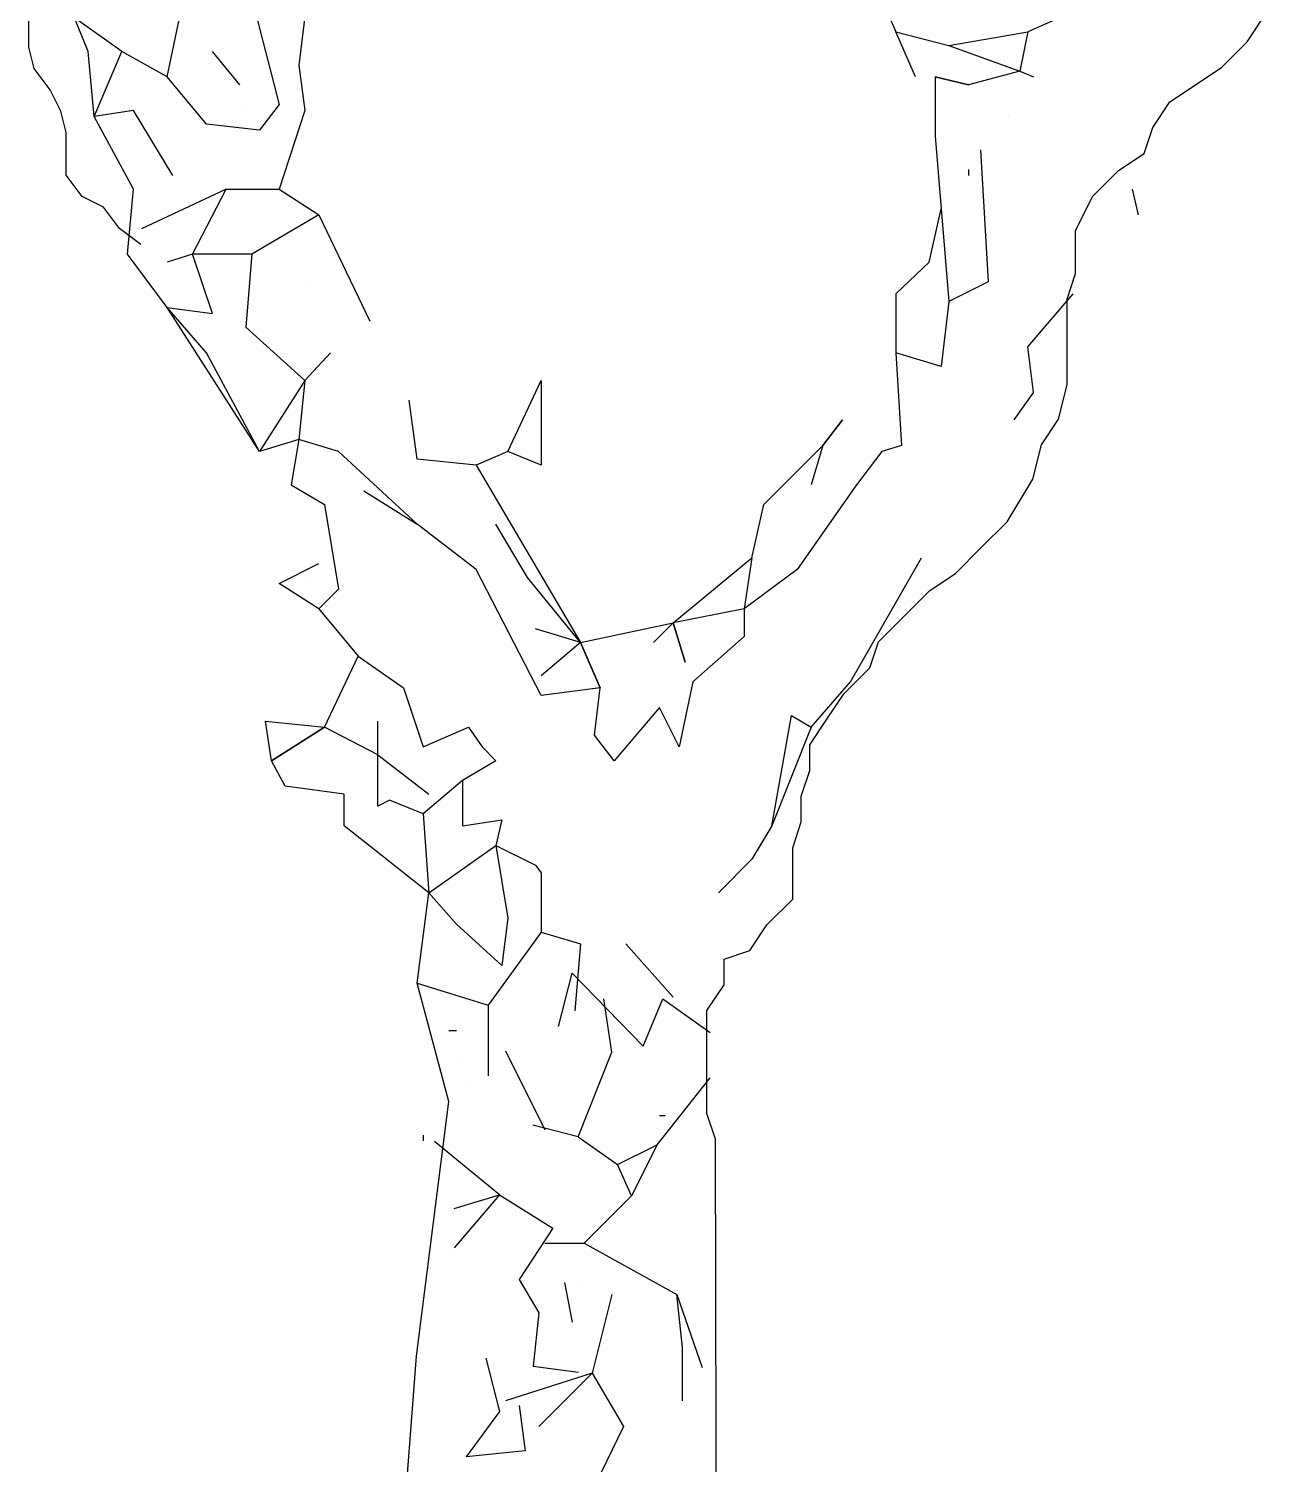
# Model space of a CAD drawing. Header units: inches. Extents: x -422522 to 22891, y -2973 to 414515.
# Drawn here: x 2559.5 to 2673.5, y -2194.4 to -2062 of the extents above; entities that cross this region are included whole.
import ezdxf

# ---------------------------------------------------------------- set-up
doc = ezdxf.new("R2010")
doc.units = ezdxf.units.IN
doc.header["$MEASUREMENT"] = 0
doc.layers.add('pino marittimo', color=7, linetype='Continuous')

msp = doc.modelspace()

# ---------------------------------------------------------------- linework, layer by layer
at = {"layer": 'pino marittimo'}
for p, q in [((2587.37152, -2040.9876), (2584.46361, -2065.34136)), ((2637.16951, -2056.79937), (2639.53218, -2062.25171)), ((2572.28673, -2066.43183), (2573.55894, -2060.43426)), ((2580.10174, -2059.16205), (2582.64616, -2068.97625)), ((2655.88919, -2060.43426), (2651.70907, -2062.25171)), ((2565.01695, -2064.06915), (2563.74474, -2060.97949)), ((2568.1066, -2064.06915), (2563.74474, -2060.97949)), ((2641.34963, -2066.43183), (2639.53218, -2062.25171)), ((2639.53218, -2062.25171), (2644.43929, -2063.52392)), ((2644.43929, -2063.52392), (2651.70907, -2062.25171)), ((2651.70907, -2062.25171), (2650.98209, -2065.8866)), ((2565.56218, -2070.06672), (2565.01695, -2064.06915)), ((2565.56218, -2070.06672), (2568.1066, -2064.06915)), ((2572.28673, -2066.43183), (2568.1066, -2064.06915)), ((2579.01127, -2067.15881), (2576.46685, -2064.06915)), ((2644.43929, -2063.52392), (2650.98209, -2065.8866)), ((2584.46361, -2065.34136), (2585.00884, -2069.52149)), ((2575.92162, -2070.7937), (2572.28673, -2066.43183)), ((2643.16707, -2066.43183), (2643.16707, -2071.88416)), ((2646.25673, -2067.15881), (2643.16707, -2066.43183)), ((2643.16707, -2066.43183), (2646.25673, -2067.15881)), ((2650.98209, -2065.8866), (2646.25673, -2067.15881)), ((2650.98209, -2065.8866), (2652.2543, -2066.43183)), ((2569.19707, -2069.52149), (2565.56218, -2070.06672)), ((2572.83196, -2075.51905), (2569.19707, -2069.52149)), ((2579.55651, -2068.97625), (2579.55651, -2068.97625)), ((2582.64616, -2068.97625), (2580.82872, -2071.33893)), ((2585.00884, -2069.52149), (2582.64616, -2076.79126)), ((2569.19707, -2076.79126), (2565.56218, -2070.06672)), ((2580.82872, -2071.33893), (2575.92162, -2070.7937)), ((2649.89162, -2070.06672), (2649.89162, -2070.06672)), ((2643.16707, -2071.88416), (2643.71231, -2078.60871)), ((2647.3472, -2073.15637), (2648.07418, -2085.33326)), ((2646.25673, -2074.97382), (2646.25673, -2075.51905)), ((2568.65184, -2082.78883), (2569.19707, -2076.79126)), ((2577.73906, -2076.79126), (2569.92405, -2080.42615)), ((2574.6494, -2082.78883), (2577.73906, -2076.79126)), ((2577.73906, -2076.79126), (2582.64616, -2076.79126)), ((2582.64616, -2076.79126), (2586.28105, -2079.15394)), ((2661.34152, -2076.79126), (2661.88676, -2079.15394)), ((2642.62184, -2083.51581), (2643.71231, -2078.60871)), ((2643.71231, -2078.60871), (2644.43929, -2087.1507)), ((2586.28105, -2079.15394), (2580.10174, -2082.78883)), ((2586.28105, -2079.15394), (2591.00641, -2088.96814)), ((2572.28673, -2087.69593), (2568.65184, -2082.78883)), ((2574.6494, -2082.78883), (2572.28673, -2083.51581)), ((2580.10174, -2082.78883), (2574.6494, -2082.78883)), ((2576.46685, -2088.24117), (2574.6494, -2082.78883)), ((2580.10174, -2082.78883), (2579.55651, -2089.51338)), ((2642.62184, -2083.51581), (2639.53218, -2086.42372)), ((2648.07418, -2085.33326), (2644.43929, -2087.1507)), ((2585.55407, -2085.87849), (2585.55407, -2085.87849)), ((2639.53218, -2086.42372), (2639.53218, -2091.87606)), ((2651.70907, -2091.33082), (2655.88919, -2086.42372)), ((2580.82872, -2100.96328), (2572.28673, -2087.69593)), ((2575.92162, -2091.87606), (2572.28673, -2087.69593)), ((2572.28673, -2087.69593), (2576.46685, -2088.24117)), ((2644.43929, -2087.1507), (2643.71231, -2093.14827)), ((2579.55651, -2089.51338), (2585.00884, -2094.42048)), ((2580.82872, -2100.96328), (2575.92162, -2091.87606)), ((2585.00884, -2094.42048), (2587.37152, -2091.87606)), ((2643.71231, -2093.14827), (2639.53218, -2091.87606)), ((2639.53218, -2091.87606), (2640.07742, -2100.41805)), ((2652.2543, -2095.51095), (2651.70907, -2091.33082)), ((2585.00884, -2094.42048), (2580.82872, -2100.96328)), ((2585.00884, -2094.42048), (2584.46361, -2099.87281)), ((2603.72852, -2100.96328), (2606.81818, -2094.42048)), ((2606.81818, -2094.42048), (2606.81818, -2102.23549)), ((2652.2543, -2095.51095), (2650.43685, -2098.05537)), ((2595.36828, -2101.69026), (2594.6413, -2096.23792)), ((2632.80764, -2100.41805), (2634.62508, -2098.05537)), ((2634.62508, -2098.05537), (2632.80764, -2100.41805)), ((2584.46361, -2099.87281), (2580.82872, -2100.96328)), ((2584.46361, -2099.87281), (2583.73663, -2104.05294)), ((2588.0985, -2100.96328), (2584.46361, -2099.87281)), ((2595.36828, -2107.68783), (2588.0985, -2100.96328)), ((2603.72852, -2100.96328), (2600.82061, -2102.23549)), ((2606.81818, -2102.23549), (2603.72852, -2100.96328)), ((2627.3553, -2105.87038), (2632.80764, -2100.41805)), ((2632.80764, -2100.41805), (2631.71717, -2104.05294)), ((2638.25997, -2100.96328), (2635.8973, -2104.05294)), ((2640.07742, -2100.41805), (2638.25997, -2100.96328)), ((2600.82061, -2102.23549), (2595.36828, -2101.69026)), ((2600.82061, -2102.23549), (2610.45307, -2118.5925)), ((2583.73663, -2104.05294), (2586.82629, -2105.87038)), ((2635.8973, -2104.05294), (2630.44496, -2111.86795)), ((2590.46117, -2104.59817), (2595.36828, -2107.68783)), ((2586.82629, -2105.87038), (2588.0985, -2113.68539)), ((2626.26484, -2110.77748), (2627.3553, -2105.87038)), ((2600.82061, -2111.86795), (2595.36828, -2107.68783)), ((2605.54597, -2112.59493), (2602.63806, -2107.68783)), ((2582.64616, -2113.14016), (2586.28105, -2111.32272)), ((2606.81818, -2123.4996), (2600.82061, -2111.86795)), ((2618.99506, -2116.77505), (2626.26484, -2110.77748)), ((2626.26484, -2110.77748), (2625.53786, -2115.50284)), ((2630.44496, -2111.86795), (2625.53786, -2115.50284)), ((2635.35206, -2122.22739), (2641.89486, -2110.77748)), ((2586.28105, -2115.50284), (2582.64616, -2113.14016)), ((2585.55407, -2113.14016), (2585.55407, -2113.14016)), ((2610.45307, -2118.5925), (2605.54597, -2112.59493)), ((2588.0985, -2113.68539), (2586.28105, -2115.50284)), ((2586.28105, -2115.50284), (2589.91594, -2119.86471)), ((2625.53786, -2115.50284), (2618.99506, -2116.77505)), ((2625.53786, -2115.50284), (2625.53786, -2118.04726)), ((2610.45307, -2118.5925), (2606.27294, -2117.32028)), ((2610.45307, -2118.5925), (2618.99506, -2116.77505)), ((2618.99506, -2116.77505), (2617.17761, -2118.5925)), ((2618.99506, -2116.77505), (2620.08553, -2120.40994)), ((2620.08553, -2120.40994), (2618.99506, -2116.77505)), ((2610.45307, -2118.5925), (2606.81818, -2121.68215)), ((2610.45307, -2118.5925), (2612.27051, -2122.77262)), ((2612.27051, -2122.77262), (2610.45307, -2118.5925)), ((2625.53786, -2118.04726), (2620.8125, -2122.22739)), ((2586.82629, -2126.40751), (2589.91594, -2119.86471)), ((2589.91594, -2119.86471), (2594.09606, -2122.77262)), ((2620.8125, -2122.22739), (2619.54029, -2128.22495)), ((2631.71717, -2126.40751), (2635.35206, -2122.22739)), ((2594.09606, -2122.77262), (2595.91351, -2128.22495)), ((2612.27051, -2122.77262), (2606.81818, -2123.4996)), ((2611.72528, -2127.13449), (2612.27051, -2122.77262)), ((2617.72285, -2124.59006), (2613.54272, -2129.49716)), ((2619.54029, -2128.22495), (2617.72285, -2124.59006)), ((2628.08228, -2135.49473), (2629.89973, -2125.31704)), ((2629.89973, -2125.31704), (2631.71717, -2126.40751)), ((2581.91918, -2129.49716), (2581.37395, -2125.86227)), ((2581.37395, -2125.86227), (2586.82629, -2126.40751)), ((2586.82629, -2126.40751), (2581.91918, -2129.49716)), ((2581.91918, -2129.49716), (2586.82629, -2126.40751)), ((2591.73339, -2128.95193), (2586.82629, -2126.40751)), ((2591.73339, -2128.95193), (2591.73339, -2125.86227)), ((2595.91351, -2128.22495), (2600.09363, -2126.40751)), ((2600.09363, -2126.40751), (2601.36584, -2128.22495)), ((2631.71717, -2126.40751), (2628.08228, -2135.49473)), ((2613.54272, -2129.49716), (2611.72528, -2127.13449)), ((2591.73339, -2128.95193), (2596.45874, -2132.58682)), ((2591.73339, -2133.67729), (2591.73339, -2128.95193)), ((2601.36584, -2128.22495), (2602.63806, -2129.49716)), ((2583.1914, -2131.85984), (2581.91918, -2129.49716)), ((2602.63806, -2129.49716), (2599.5484, -2131.31461)), ((2588.64373, -2132.58682), (2583.1914, -2131.85984)), ((2599.5484, -2131.31461), (2595.91351, -2134.40427)), ((2599.5484, -2131.31461), (2599.5484, -2135.49473)), ((2588.64373, -2135.49473), (2588.64373, -2132.58682)), ((2592.82385, -2133.13205), (2591.73339, -2133.67729)), ((2595.91351, -2134.40427), (2592.82385, -2133.13205)), ((2595.91351, -2134.40427), (2596.45874, -2141.67404)), ((2596.45874, -2141.67404), (2588.64373, -2135.49473)), ((2599.5484, -2135.49473), (2603.18329, -2134.9495)), ((2603.18329, -2134.9495), (2602.63806, -2137.31218)), ((2628.08228, -2135.49473), (2626.26484, -2138.58439)), ((2596.45874, -2141.67404), (2602.63806, -2137.31218)), ((2602.63806, -2137.31218), (2606.27294, -2139.12962)), ((2602.63806, -2137.31218), (2603.72852, -2144.03672)), ((2606.27294, -2139.12962), (2606.81818, -2139.8566)), ((2606.81818, -2139.8566), (2606.81818, -2145.30893)), ((2626.26484, -2138.58439), (2623.17518, -2141.67404)), ((2595.36828, -2150.03429), (2596.45874, -2141.67404)), ((2599.00317, -2144.58196), (2596.45874, -2141.67404)), ((2596.45874, -2141.67404), (2599.00317, -2144.58196)), ((2603.18329, -2148.39859), (2599.00317, -2144.58196)), ((2603.72852, -2144.03672), (2603.18329, -2148.39859)), ((2603.72852, -2144.03672), (2603.18329, -2148.39859)), ((2606.81818, -2145.30893), (2601.91108, -2152.03348)), ((2606.81818, -2145.30893), (2610.45307, -2146.3994)), ((2610.45307, -2146.3994), (2609.90783, -2152.57871)), ((2618.99506, -2151.3065), (2614.63319, -2146.3994)), ((2608.41335, -2154.01572), (2609.68556, -2149.10862)), ((2609.68556, -2149.10862), (2616.22837, -2155.83316)), ((2595.36828, -2150.03429), (2601.91108, -2152.03348)), ((2598.27619, -2160.93896), (2595.36828, -2150.03429)), ((2613.32045, -2156.3784), (2612.59348, -2151.4713)), ((2616.22837, -2155.83316), (2618.04581, -2151.4713)), ((2618.04581, -2151.4713), (2622.40768, -2154.56095)), ((2601.91108, -2152.03348), (2601.91108, -2158.57628)), ((2598.27619, -2154.39616), (2599.00317, -2154.39616)), ((2599.5484, -2156.75884), (2599.5484, -2156.75884)), ((2603.5207, -2156.26752), (2607.15559, -2163.5373)), ((2610.2308, -2164.19341), (2613.32045, -2156.3784)), ((2600.09363, -2159.12151), (2600.09363, -2159.12151)), ((2617.50058, -2164.92039), (2622.40768, -2158.74107)), ((2595.29492, -2184.43521), (2598.27619, -2160.93896)), ((2617.72285, -2162.21117), (2618.26808, -2162.21117)), ((2610.2308, -2164.19341), (2606.05067, -2163.10294)), ((2595.91351, -2164.02862), (2595.91351, -2164.57385)), ((2602.97547, -2169.53487), (2596.9779, -2164.62777)), ((2610.2308, -2164.19341), (2613.86569, -2166.73783)), ((2613.86569, -2166.73783), (2617.50058, -2164.92039)), ((2617.50058, -2164.92039), (2615.1379, -2169.64574)), ((2615.1379, -2169.64574), (2613.86569, -2166.73783)), ((2598.79534, -2170.80708), (2602.97547, -2169.53487)), ((2602.97547, -2169.53487), (2598.79534, -2174.44197)), ((2602.97547, -2169.53487), (2607.88257, -2172.62453)), ((2615.1379, -2169.64574), (2610.77603, -2174.00761)), ((2607.88257, -2172.62453), (2604.79291, -2177.34988)), ((2607.14114, -2174.00761), (2610.77603, -2174.00761)), ((2610.77603, -2174.00761), (2619.31802, -2178.73297)), ((2604.79291, -2177.34988), (2606.61035, -2180.43954)), ((2608.95859, -2177.6425), (2609.68556, -2181.27739)), ((2610.2308, -2177.6425), (2610.2308, -2177.6425)), ((2613.32045, -2178.73297), (2611.50301, -2186.00275)), ((2619.86325, -2183.64007), (2619.31802, -2178.73297)), ((2619.31802, -2178.73297), (2621.6807, -2185.45751)), ((2606.61035, -2180.43954), (2606.06512, -2185.34664)), ((2593.65787, -2206.02699), (2595.29492, -2184.43521)), ((2601.70325, -2184.61966), (2602.97547, -2189.52677)), ((2619.86325, -2188.54717), (2619.86325, -2183.64007)), ((2611.50301, -2186.00275), (2603.50625, -2188.54717)), ((2606.06512, -2185.34664), (2610.24524, -2185.89188)), ((2606.59591, -2190.90985), (2611.50301, -2186.00275)), ((2611.50301, -2186.00275), (2614.41092, -2190.90985)), ((2602.97547, -2189.52677), (2599.88581, -2193.70689)), ((2604.79291, -2188.98153), (2605.33814, -2193.16165)), ((2614.41092, -2190.90985), (2610.2308, -2199.45184)), ((2605.33814, -2193.16165), (2599.88581, -2193.70689))]:
    msp.add_line(p, q, dxfattribs=at)
for points in [[(2569.86579, -2081.88499), (2567.89533, -2080.40828), (2566.41748, -2078.43934), (2564.44702, -2077.45487), (2562.96917, -2075.48592), (2562.96917, -2071.54803), (2562.47656, -2069.57909), (2561.49133, -2067.61014), (2560.01348, -2065.6412), (2559.52087, -2063.67226), (2559.52087, -2059.24213)], [(2622.9781, -2206.02699), (2622.89787, -2164.40565), (2622.10656, -2162.03357), (2622.10656, -2152.54523), (2623.68917, -2150.17315), (2623.68917, -2147.80106), (2626.06309, -2147.01037), (2627.64569, -2144.63828), (2630.01961, -2142.2662), (2630.01961, -2137.52203), (2630.81091, -2135.14994), (2630.81091, -2132.77786), (2631.60222, -2130.40578), (2631.60222, -2128.03369), (2633.18482, -2125.66161), (2634.76743, -2123.28952), (2637.14134, -2120.91744), (2637.93265, -2118.54535), (2640.30656, -2116.17327), (2642.68047, -2113.80118), (2645.05438, -2112.21979), (2647.4283, -2109.84771), (2649.80221, -2107.47563), (2652.17612, -2103.52215), (2652.96743, -2100.35937), (2654.55003, -2097.98729), (2655.34134, -2094.82451), (2655.34134, -2086.91756), (2656.13264, -2084.54548), (2656.13264, -2080.592), (2657.71525, -2077.42922), (2660.08916, -2075.05714), (2662.46308, -2073.47575), (2663.25438, -2071.10366), (2664.83699, -2068.73158), (2669.58481, -2065.5688), (2671.95872, -2063.19672), (2673.54133, -2060.82463)]]:
    msp.add_lwpolyline(points, dxfattribs=at)

doc.saveas('drawing.dxf')
